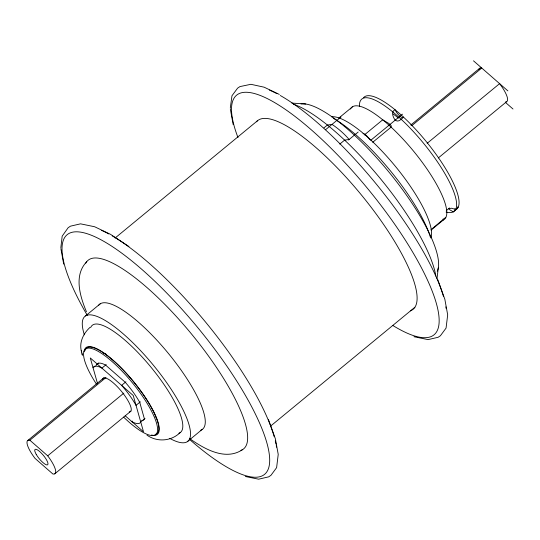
<?xml version="1.0" encoding="UTF-8"?>
<svg xmlns="http://www.w3.org/2000/svg" width="540" height="540" viewBox="0 0 540 540"><rect width="100%" height="100%" fill="white"/><g stroke="black" fill="none" stroke-linecap="round" stroke-linejoin="round"><path stroke-width="0.81" d="M60.838 247.691L62.181 236.169L68.148 227.718L70.497 226.159L80.534 223.837L94.655 226.753L110.498 234.326L128.925 246.524M230.297 108.128L231.977 95.749L237.607 88.148L239.956 86.589L250.898 84.301L264.114 87.183L279.288 94.412M437.015 278.539L438.277 267.968M86.67 261.785C73.562 275.332 80.062 296.541 86.441 311.742M90.032 327.362C83.228 333.518 78.752 342.853 81.621 352.019M115.115 238.012L257.675 120.596M85.516 315.934L100.251 303.797M323.973 127.872L327.422 125.03L332.019 124.396A105.354 86.508 -15.8 0 1 349.137 139.482L344.628 140.11L339.795 144.086M338.803 118.071L352.748 106.589M325.553 129.722L340.99 117.005M348.53 139.982L358.182 132.037M364.331 134.953L382.732 119.792C384.568 121.487 392.695 124.369 391.129 127.13L372.721 142.29M95.209 366.012L93.056 367.781A36.349 9.767 50.5 0 1 101.905 368.118L106.218 364.595M96.127 365.249L97.355 364.244M370.71 140.333L402.502 114.149M27.925 440.37L104.105 377.629M410.792 125.037L479.81 68.189M29.862 440.221L47.709 455.827A21.472 5.771 50.5 0 1 52.846 473.971L34.999 458.365A21.472 5.771 50.5 0 1 29.862 440.221L105.995 377.521M411.764 125.692L481.754 68.04A21.472 5.771 50.5 0 0 479.007 69.296M125.908 381.807L121.608 385.351A36.349 9.767 50.5 0 1 136.026 405.344L140.326 401.814M47.709 455.827L123.849 393.127M427.154 143.316L499.601 83.646A21.472 5.771 50.5 0 1 505.649 101.891M54.79 473.823L130.97 411.075M438.305 157.95L506.675 101.642M132.489 421.126L131.875 421.632A36.349 9.767 50.5 0 0 140.731 421.983L145.031 418.439M446.283 210.62L449.53 207.947M431.096 229.628L445.743 217.337M431.096 230.067L443.401 219.949L443.131 218.936M187.279 441.7L202.014 429.563M270.351 426.289L414.862 307.267M180.009 432.716C171.079 441.376 157.086 442.28 147.002 435.166M242.716 449.51C225.578 461.282 204.215 448.875 189.662 438.608M291.87 103.093L305.768 104.011M245.329 476.489L258.633 479.183L268.657 476.854L270.945 475.322L276.608 467.667L278.222 454.397L275.387 438.824L268.367 419.351M413.964 336.724L428.092 339.613L438.115 337.284L440.404 335.752L446.067 328.097L447.68 314.834L444.845 299.261L437.825 279.781M453.222 211.856L449.375 209.534L448.733 208.616L451.528 208.231L455.632 209.419L458.089 207.394A6.608 1.775 50.5 0 0 457.596 206.888M395.26 120.116C398.277 122.891 401.504 119.003 403.407 117.018A6.608 1.775 50.5 0 1 400.019 116.195A6.608 1.775 50.5 0 1 395.017 109.681C390.859 111.517 392.863 116.843 394.868 119.725A4.955 3.726 82.8 0 0 395.246 120.143M473.492 60.818L507.87 90.875M505.501 102.458L513 109.013M125.186 415.78L143.512 431.804L133.252 395.53L90.275 357.952L97.578 383.751M81.25 350.42L82.377 355.205L82.019 353.687M230.33 108.999L233.172 124.578M60.872 248.562L63.713 264.141M269.453 90.119A155.25 41.735 50.5 0 1 276.872 93.643M280.287 95.506A155.25 41.735 50.5 0 1 443.455 296.44M445.851 306.855A155.25 41.735 50.5 0 1 446.074 308.36M237.992 137.612A155.25 41.735 50.5 0 1 291.735 113.967A155.25 41.735 50.5 0 1 425.885 276.649A155.25 41.735 50.5 0 1 392.992 325.573M101.513 230.344A155.25 41.735 50.5 0 1 108.769 233.935M112.225 235.872A155.25 41.735 50.5 0 1 274.219 436.779M275.299 440.924A155.25 41.735 50.5 0 1 275.981 444.083M276.264 445.649A155.25 41.735 50.5 0 1 276.507 447.181M87.251 315.272A155.25 41.735 50.5 0 1 111.368 245.95A155.25 41.735 50.5 0 1 261.758 428.227A155.25 41.735 50.5 0 1 189.992 439.803M85.806 263.156A122.222 32.852 50.5 0 1 190.37 332.62A122.222 32.852 50.5 0 1 240.948 450.394M98.597 305.384A80.933 21.755 50.5 0 1 168.561 353.632A80.933 21.755 50.5 0 1 200.698 430.205M84.375 334.834A80.933 21.755 50.5 0 1 114.98 327.139A80.933 21.755 50.5 0 1 182.979 409.671A80.933 21.755 50.5 0 1 169.648 438.332M90.72 327.443A69.37 18.65 50.5 0 1 149.864 365.843A69.37 18.65 50.5 0 1 178.882 433.262M84.145 351.763A56.153 15.093 50.5 0 1 134.514 382.826A56.153 15.093 50.5 0 1 151.457 435.024M256.453 121.804A122.222 32.852 50.5 0 1 362.327 196.094A122.222 32.852 50.5 0 1 410.353 310.844M96.37 384.021A55.33 14.87 50.5 0 1 99.711 352.235A55.33 14.87 50.5 0 1 155.453 419.911A55.33 14.87 50.5 0 1 123.626 417.116M85.178 350.393A55.33 14.87 50.5 0 1 132.563 380.504A55.33 14.87 50.5 0 1 155.169 434.417M96.741 364.75A36.355 9.774 50.5 0 1 105.597 365.094L125.294 382.313A36.355 9.774 50.5 0 1 139.732 402.334L144.416 418.945A36.355 9.774 50.5 0 1 141.662 420.572M102.647 379.31A21.472 5.771 50.5 0 1 121.561 391.466A21.472 5.771 50.5 0 1 129.222 411.858M98.199 363.346A36.335 9.767 50.5 0 1 98.476 363.002M103.241 353.093A42.944 11.543 50.5 0 1 105.86 353.869M155.284 415.787A42.944 11.543 50.5 0 1 155.257 416.988M301.023 103.91A109.006 29.302 50.5 0 1 389.786 173.124A109.006 29.302 50.5 0 1 437.231 271.222M333.248 118.253A92.489 24.86 50.5 0 1 430.339 237.047M293.321 104.159A122.222 32.852 50.5 0 1 379.067 177.039A122.222 32.852 50.5 0 1 435.841 276.055M350.494 109.04A72.671 19.535 50.5 0 1 412.587 149.985A72.671 19.535 50.5 0 1 442.787 220.219M359.411 106.252A72.671 19.535 50.5 0 1 423.509 143.228A72.671 19.535 50.5 0 1 446.101 212.038M393.208 114.008A59.461 15.984 50.5 0 1 398.486 118.118M331.493 116.809A79.279 21.31 50.5 0 1 395.449 166.415A79.279 21.31 50.5 0 1 430.785 237.978M363.035 133.657A6.608 1.775 50.5 0 1 369.913 139.678M453.215 211.862A15.188 0.871 -38.6 0 1 455.018 210.364L455.625 209.857A6.608 1.775 50.5 0 1 454.856 208.751M363.562 97.7A72.671 19.535 50.5 0 1 426.512 141.872A72.671 19.535 50.5 0 1 455.065 210.101M36.248 454.43A9.902 2.659 50.5 0 0 47.56 464.812A9.902 2.659 50.5 0 0 40.27 452.068A9.902 2.659 50.5 0 0 36.248 454.43"/></g></svg>
